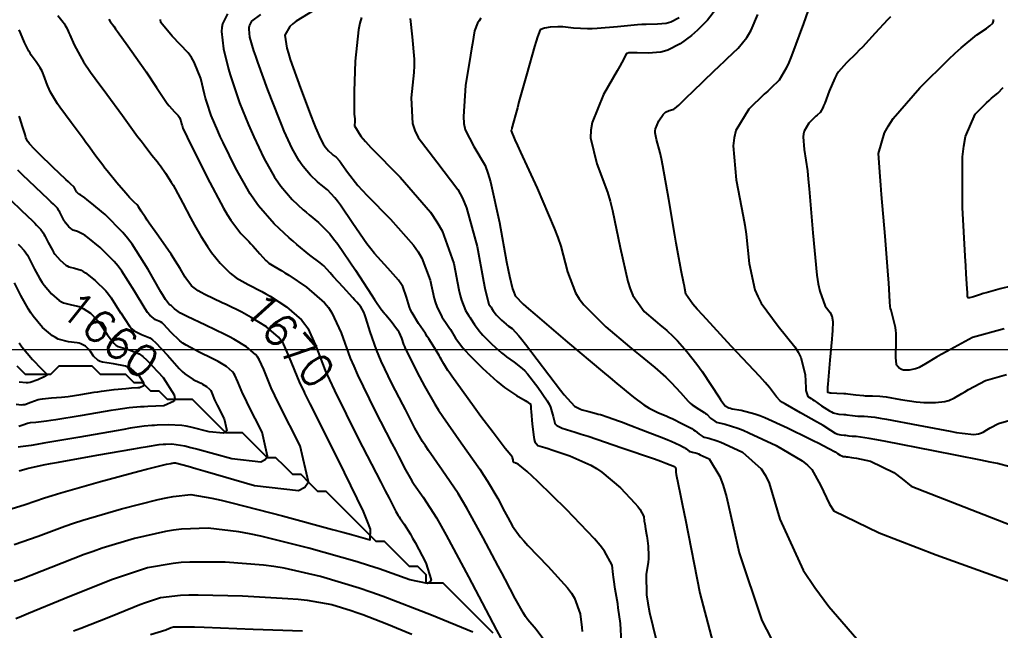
# Model space of a CAD drawing. Header units: metres. Extents: x 837117 to 838477, y 1189012 to 1191015.
# Drawn here: x 837881.3 to 837998.7, y 1190780.2 to 1190853.4 of the extents above; entities that cross this region are included whole.
import ezdxf

# ---------------------------------------------------------------- set-up
doc = ezdxf.new("R2010")
doc.units = ezdxf.units.M
doc.header["$LTSCALE"] = 0.3
doc.layers.add('COORD', color=7, linetype='Continuous', lineweight=20)
doc.layers.add('DRENAJE', color=5, linetype='Continuous', lineweight=25)
doc.layers.add('COTAS 10', color=1, linetype='Continuous')
doc.layers.add('COTAS INT', color=252, linetype='Continuous')
doc.styles.get("Standard").update_dxf_attribs({"font": 'simplex.shx'})

msp = doc.modelspace()

# ---------------------------------------------------------------- linework, layer by layer
at = {"layer": 'COORD'}
msp.add_line((837476.514, 1190813.872), (838476.514, 1190813.872), dxfattribs=at)
at = {"layer": 'COTAS 10'}
for points, elevation in [([(837885.853, 1190853.862), (837886.481, 1190853.069), (837886.606, 1190852.9), (837886.71, 1190852.754), (837886.91, 1190852.406), (837887.089, 1190851.969), (837887.179, 1190851.766), (837887.288, 1190851.527), (837887.827, 1190850.367), (837888.527, 1190849.017), (837888.736, 1190848.658), (837888.951, 1190848.306), (837889.786, 1190847.09), (837890.904, 1190845.578), (837891.298, 1190845.039), (837891.729, 1190844.449), (837893.59, 1190841.884), (837895.41, 1190839.39), (837895.815, 1190838.845), (837896.177, 1190838.363), (837897.128, 1190837.146), (837897.787, 1190836.324), (837897.965, 1190836.091), (837898.141, 1190835.855), (837898.761, 1190834.986), (837899.446, 1190833.898), (837899.663, 1190833.526), (837899.891, 1190833.122), (837900.814, 1190831.408), (837901.754, 1190829.63), (837901.993, 1190829.188), (837902.224, 1190828.766), (837902.982, 1190827.423), (837903.76, 1190826.197), (837904.004, 1190825.849), (837904.259, 1190825.498), (837905.285, 1190824.202), (837906.326, 1190823.155), (837906.472, 1190823.008), (837906.829, 1190822.721), (837907.198, 1190822.454), (837908.636, 1190821.646), (837910.264, 1190820.819), (837910.753, 1190820.539), (837911.259, 1190820.237), (837913.226, 1190818.964), (837915.02, 1190817.401), (837915.417, 1190816.916), (837915.771, 1190816.408), (837916.688, 1190814.388), (837917.856, 1190811.369), (837918.367, 1190810.232), (837918.96, 1190808.965), (837921.782, 1190803.301), (837924.521, 1190797.981), (837925.062, 1190796.93), (837925.508, 1190796.063), (837926.333, 1190794.457), (837926.612, 1190793.974), (837926.714, 1190793.815), (837926.827, 1190793.644), (837927.321, 1190792.937), (837928.064, 1190791.758), (837928.334, 1190791.29), (837928.631, 1190790.761), (837929.933, 1190788.339), (837930.536, 1190786.308), (837930.393, 1190786.025), (837930.114, 1190785.865), (837927.987, 1190786.294), (837924.307, 1190787.618), (837923.051, 1190788.021), (837921.691, 1190788.439), (837915.919, 1190790.082), (837910.147, 1190791.507), (837908.787, 1190791.79), (837907.529, 1190792.023), (837903.845, 1190792.458), (837900.665, 1190792.343), (837899.725, 1190792.23), (837898.759, 1190792.081), (837895.054, 1190791.249), (837891.165, 1190790.069), (837890.082, 1190789.701), (837888.996, 1190789.315), (837885.054, 1190787.771), (837881.495, 1190786.378), (837880.651, 1190786.087)], 1670), ([(837916.551, 1190854.49), (837914.392, 1190853.181), (837913.973, 1190852.85), (837913.633, 1190852.534), (837913.053, 1190851.508), (837913.292, 1190849.964), (837913.468, 1190849.322), (837913.691, 1190848.587), (837914.895, 1190845.156), (837916.184, 1190841.768), (837916.461, 1190841.059), (837916.704, 1190840.45), (837917.292, 1190839.079), (837917.661, 1190838.424), (837917.766, 1190838.266), (837917.871, 1190838.118), (837918.262, 1190837.669), (837918.642, 1190837.315), (837918.741, 1190837.227), (837918.838, 1190837.143), (837919.165, 1190836.879), (837919.563, 1190836.461), (837919.704, 1190836.281), (837919.858, 1190836.072), (837920.526, 1190835.087), (837921.778, 1190833.515), (837922.3, 1190832.936), (837922.897, 1190832.296), (837925.69, 1190829.464), (837928.419, 1190826.375), (837928.976, 1190825.571), (837929.448, 1190824.79), (837930.435, 1190822.156), (837930.909, 1190819.97), (837931.057, 1190819.47), (837931.211, 1190819.017), (837931.831, 1190817.765), (837932.489, 1190816.799), (837932.669, 1190816.526), (837932.847, 1190816.251), (837933.482, 1190815.239), (837934.354, 1190814.062), (837934.683, 1190813.683), (837935.048, 1190813.282), (837936.683, 1190811.64), (837938.452, 1190810.047), (837938.902, 1190809.677), (837939.336, 1190809.338), (837940.76, 1190808.367), (837941.817, 1190807.744), (837942.019, 1190807.625), (837942.182, 1190807.528), (837942.444, 1190807.37), (837942.478, 1190806.99), (837942.496, 1190806.754), (837942.519, 1190806.461), (837942.635, 1190804.929), (837942.829, 1190803.381), (837942.901, 1190803.078), (837942.981, 1190802.828), (837943.337, 1190802.381), (837944.172, 1190802.133), (837944.554, 1190802.009), (837945.002, 1190801.862), (837947.167, 1190801.131), (837949.67, 1190800.004), (837950.332, 1190799.607), (837950.98, 1190799.172), (837953.208, 1190797.296), (837954.939, 1190795.483), (837955.274, 1190795.089), (837955.546, 1190794.742), (837956.007, 1190793.876), (837956.069, 1190793.31), (837956.09, 1190793.151), (837956.113, 1190792.991), (837956.208, 1190792.407), (837956.322, 1190791.726), (837956.356, 1190791.505), (837956.392, 1190791.27), (837956.528, 1190790.305), (837956.578, 1190789.145), (837956.559, 1190788.787), (837956.526, 1190788.413), (837956.286, 1190786.93), (837956.336, 1190784.485), (837956.485, 1190783.506), (837956.692, 1190782.395), (837957.93, 1190777.289)], 1680), ([(837964.59, 1190854.524), (837963.617, 1190853.319), (837962.423, 1190852.095), (837962.073, 1190851.78), (837961.713, 1190851.475), (837960.344, 1190850.459), (837958.89, 1190849.709), (837958.478, 1190849.572), (837958.061, 1190849.465), (837956.521, 1190849.335), (837955.212, 1190849.385), (837954.942, 1190849.392), (837954.71, 1190849.396), (837954.206, 1190849.388), (837953.998, 1190849.324), (837953.953, 1190849.294), (837953.914, 1190849.258), (837953.821, 1190849.083), (837953.379, 1190848.238), (837953.121, 1190847.779), (837952.803, 1190847.224), (837951.163, 1190844.407), (837949.811, 1190841.032), (837949.674, 1190840.124), (837949.641, 1190839.228), (837950.379, 1190836.09), (837951.665, 1190832.694), (837951.977, 1190831.635), (837952.27, 1190830.525), (837953.168, 1190826.09), (837954.079, 1190822.011), (837954.38, 1190821.125), (837954.702, 1190820.346), (837956.042, 1190818.411), (837957.356, 1190817.308), (837957.663, 1190817.052), (837957.944, 1190816.818), (837958.753, 1190816.151), (837959.513, 1190815.442), (837959.763, 1190815.181), (837960.031, 1190814.892), (837961.143, 1190813.615), (837962.34, 1190812.109), (837962.662, 1190811.676), (837962.979, 1190811.237), (837964.091, 1190809.591), (837965.005, 1190808.182), (837965.198, 1190807.892), (837965.364, 1190807.645), (837965.748, 1190807.114), (837966.174, 1190806.882), (837966.368, 1190806.824), (837966.594, 1190806.769), (837967.681, 1190806.59), (837969.317, 1190806.172), (837969.889, 1190805.964), (837970.513, 1190805.718), (837973.194, 1190804.498), (837975.793, 1190803.217), (837976.365, 1190802.932), (837976.872, 1190802.677), (837978.172, 1190802.007), (837978.916, 1190801.601), (837979.074, 1190801.512), (837979.211, 1190801.434), (837979.53, 1190801.235), (837979.695, 1190801.129), (837979.736, 1190801.108), (837979.774, 1190801.092), (837979.89, 1190801.063), (837979.995, 1190801.057), (837980.025, 1190801.054), (837980.056, 1190801.051), (837980.171, 1190801.037), (837980.281, 1190801.025), (837980.309, 1190801.023), (837980.335, 1190801.022), (837980.418, 1190801.023), (837980.883, 1190800.949), (837981.151, 1190800.9), (837981.479, 1190800.839), (837983.163, 1190800.515), (837985.92, 1190799.131), (837986.924, 1190798.4), (837988.033, 1190797.52), (838000, 1190792.824)], 1690), ([(838000, 1190821.432), (837998.675, 1190821.118), (837997.011, 1190820.667), (837996.644, 1190820.562), (837996.316, 1190820.467), (837995.47, 1190820.194), (837995.003, 1190820.067), (837994.915, 1190820.062), (837994.845, 1190820.071), (837994.743, 1190820.215), (837994.746, 1190820.497), (837994.743, 1190820.593), (837994.738, 1190820.697), (837994.707, 1190821.139), (837994.599, 1190822.933), (837994.546, 1190823.89), (837994.483, 1190825.046), (837994.171, 1190830.884), (837994.174, 1190836.939), (837994.309, 1190838.231), (837994.502, 1190839.358), (837995.685, 1190842.041), (837997.049, 1190843.398), (837997.356, 1190843.689), (837997.633, 1190843.942), (837998.38, 1190844.547), (837999.028, 1190845.236)], 1700), ([(837881.113, 1190826.482), (837881.318, 1190826.275), (837881.827, 1190825.731), (837882.216, 1190825.154), (837882.347, 1190824.927), (837882.486, 1190824.67), (837883.072, 1190823.501), (837883.666, 1190822.419), (837883.776, 1190822.218), (837883.991, 1190821.89), (837884.214, 1190821.574), (837885.089, 1190820.53), (837886.022, 1190819.738), (837886.281, 1190819.581), (837886.541, 1190819.451), (837887.48, 1190819.204), (837888.402, 1190819.007), (837888.65, 1190818.908), (837888.896, 1190818.79), (837889.758, 1190818.202), (837890.577, 1190817.377), (837890.795, 1190817.109), (837891.009, 1190816.825), (837891.749, 1190815.655), (837892.561, 1190814.61), (837892.82, 1190814.404), (837893.094, 1190814.234), (837894.206, 1190813.919), (837895.595, 1190813.348), (837896.044, 1190813.017), (837896.521, 1190812.61), (837898.475, 1190810.516), (837899.786, 1190808.423), (837899.857, 1190808.018), (837899.801, 1190807.688), (837898.544, 1190807.127), (837896.642, 1190807.046), (837896.179, 1190807.019), (837895.744, 1190806.99), (837894.402, 1190806.873), (837892.796, 1190806.65), (837892.195, 1190806.556), (837891.525, 1190806.447), (837888.539, 1190805.937), (837885.639, 1190805.449), (837885.024, 1190805.353), (837884.49, 1190805.275), (837883.24, 1190805.139), (837882.563, 1190805.075), (837882.391, 1190805.043), (837882.226, 1190805.004), (837881.684, 1190804.812), (837881.209, 1190804.647)], 1660)]:
    msp.add_lwpolyline(points, dxfattribs=dict(at, elevation=elevation))
at = {"layer": 'COTAS INT'}
for points, elevation in [([(837976.452, 1190856.68), (837975.123, 1190852.895), (837973.699, 1190849.018), (837973.367, 1190848.221), (837973.063, 1190847.545), (837972.194, 1190846.105), (837971.218, 1190845.173), (837970.847, 1190844.818), (837970.433, 1190844.421), (837968.573, 1190842.634), (837967.04, 1190840.08), (837966.832, 1190839.2), (837966.717, 1190838.244), (837967.083, 1190834.165), (837967.915, 1190829.852), (837968.094, 1190828.748), (837968.251, 1190827.683), (837968.634, 1190824.165), (837969.31, 1190821.03), (837969.652, 1190820.206), (837970.061, 1190819.402), (837972.099, 1190816.66), (837974.098, 1190814.179), (837974.483, 1190813.54), (837974.795, 1190812.922), (837975.311, 1190810.861), (837975.389, 1190809.288), (837975.423, 1190808.978), (837975.464, 1190808.721), (837975.657, 1190808.244), (837976.048, 1190807.996), (837976.213, 1190807.884), (837976.402, 1190807.752), (837977.289, 1190807.118), (837978.245, 1190806.505), (837978.477, 1190806.386), (837978.696, 1190806.289), (837979.368, 1190806.124), (837979.969, 1190806.088), (837980.143, 1190806.073), (837980.32, 1190806.055), (837980.986, 1190805.974), (837981.621, 1190805.904), (837981.779, 1190805.894), (837981.929, 1190805.888), (837982.406, 1190805.897), (837983.652, 1190805.749), (837984.287, 1190805.643), (837985.048, 1190805.51), (837988.842, 1190804.795), (837992.675, 1190804.082), (837993.46, 1190803.949), (837994.125, 1190803.845), (837995.528, 1190803.705), (837996.077, 1190803.774), (837996.203, 1190803.803), (837996.317, 1190803.835), (837996.637, 1190803.984), (837997.069, 1190804.249), (837997.254, 1190804.354), (837997.468, 1190804.472), (837998.476, 1190805.014), (837999.722, 1190805.362)], 1694), ([(837906.163, 1190854.058), (837905.557, 1190852.863), (837905.485, 1190852.431), (837905.455, 1190851.955), (837905.689, 1190849.871), (837906.292, 1190847.441), (837906.493, 1190846.746), (837906.71, 1190846.042), (837907.617, 1190843.423), (837908.673, 1190840.773), (837908.984, 1190840.05), (837909.303, 1190839.332), (837910.521, 1190836.777), (837911.814, 1190834.484), (837912.18, 1190833.932), (837912.55, 1190833.414), (837913.916, 1190831.841), (837915.246, 1190830.601), (837915.593, 1190830.294), (837915.932, 1190830.002), (837917.078, 1190829.076), (837918.415, 1190827.699), (837918.873, 1190827.123), (837919.369, 1190826.462), (837921.477, 1190823.371), (837923.395, 1190820.416), (837923.771, 1190819.842), (837924.08, 1190819.373), (837924.633, 1190818.56), (837924.875, 1190818.284), (837924.986, 1190818.155), (837925.117, 1190818.002), (837925.753, 1190817.259), (837926.406, 1190816.402), (837926.549, 1190816.178), (837926.674, 1190815.961), (837926.989, 1190815.222), (837927.253, 1190814.465), (837927.347, 1190814.236), (837927.451, 1190813.998), (837927.899, 1190813.068), (837928.491, 1190811.916), (837928.685, 1190811.538), (837928.891, 1190811.134), (837929.744, 1190809.464), (837930.991, 1190807.306), (837931.446, 1190806.594), (837931.948, 1190805.833), (837934.156, 1190802.674), (837936.358, 1190799.538), (837936.856, 1190798.791), (837937.306, 1190798.097), (837938.526, 1190796.032), (837939.343, 1190794.474), (837939.538, 1190794.1), (837939.721, 1190793.751), (837940.269, 1190792.699), (837941.204, 1190791.427), (837941.631, 1190790.939), (837942.129, 1190790.392), (837944.534, 1190787.928), (837946.878, 1190785.319), (837947.338, 1190784.681), (837947.716, 1190784.079), (837948.4, 1190782.212), (837948.581, 1190780.567), (837948.642, 1190780.105)], 1676), ([(837953.32, 1190778.807), (837953.221, 1190781.072), (837952.955, 1190782.956), (837952.886, 1190783.415), (837952.82, 1190783.846), (837952.598, 1190785.176), (837952.411, 1190786.316), (837952.366, 1190786.628), (837952.325, 1190786.938), (837952.203, 1190788.044), (837951.304, 1190789.734), (837950.773, 1190790.412), (837950.12, 1190791.182), (837946.74, 1190794.721), (837943.312, 1190798.069), (837942.628, 1190798.718), (837942.059, 1190799.247), (837940.962, 1190800.152), (837940.671, 1190800.25), (837940.611, 1190800.27), (837940.56, 1190800.286), (837940.448, 1190800.32), (837940.4, 1190800.38), (837940.389, 1190800.414), (837940.38, 1190800.455), (837940.353, 1190800.664), (837940.299, 1190800.906), (837940.272, 1190800.968), (837940.24, 1190801.028), (837940.077, 1190801.226), (837939.634, 1190801.75), (837939.424, 1190802.015), (837939.176, 1190802.333), (837937.966, 1190803.916), (837936.51, 1190805.858), (837936.107, 1190806.402), (837935.703, 1190806.948), (837934.247, 1190808.944), (837933.028, 1190810.658), (837932.774, 1190811.026), (837932.556, 1190811.349), (837932.072, 1190812.132), (837931.751, 1190812.722), (837931.636, 1190812.922), (837931.51, 1190813.139), (837930.959, 1190814.056), (837930.282, 1190815.129), (837930.075, 1190815.444), (837929.861, 1190815.767), (837929.018, 1190816.996), (837928.259, 1190818.257), (837928.096, 1190818.599), (837927.955, 1190818.939), (837927.616, 1190820.142), (837927.145, 1190821.397), (837926.921, 1190821.769), (837926.655, 1190822.152), (837925.355, 1190823.624), (837923.762, 1190825.379), (837923.312, 1190825.939), (837922.858, 1190826.533), (837921.185, 1190828.947), (837919.681, 1190831.163), (837919.334, 1190831.631), (837919.017, 1190832.037), (837918.122, 1190832.977), (837917.385, 1190833.573), (837917.167, 1190833.76), (837916.944, 1190833.958), (837916.089, 1190834.755), (837915.211, 1190835.766), (837914.973, 1190836.099), (837914.738, 1190836.454), (837913.906, 1190837.928), (837912.966, 1190839.992), (837912.661, 1190840.719), (837912.337, 1190841.514), (837911.009, 1190844.947), (837909.796, 1190848.274), (837909.545, 1190849.002), (837909.33, 1190849.645), (837908.861, 1190851.271), (837908.755, 1190852.219), (837908.769, 1190852.436), (837908.801, 1190852.632), (837909.077, 1190853.176), (837910.177, 1190853.974)], 1678), ([(837922.216, 1190853.629), (837922.017, 1190852.943), (837921.847, 1190852.151), (837921.473, 1190848.412), (837921.342, 1190844.743), (837921.325, 1190843.994), (837921.316, 1190843.362), (837921.353, 1190842.047), (837921.41, 1190841.496), (837921.413, 1190841.346), (837921.412, 1190841.197), (837921.362, 1190840.667), (837922.15, 1190839.404), (837922.677, 1190838.793), (837923.338, 1190838.068), (837926.839, 1190834.504), (837930.484, 1190830.301), (837931.235, 1190829.172), (837931.875, 1190828.06), (837933.254, 1190824.17), (837933.863, 1190821), (837934.017, 1190820.342), (837934.164, 1190819.778), (837934.643, 1190818.534), (837935.075, 1190817.901), (837935.192, 1190817.722), (837935.309, 1190817.541), (837935.726, 1190816.878), (837936.298, 1190816.106), (837936.513, 1190815.858), (837936.753, 1190815.594), (837937.825, 1190814.517), (837938.985, 1190813.473), (837939.28, 1190813.231), (837939.565, 1190813.008), (837940.498, 1190812.371), (837941.457, 1190811.604), (837941.758, 1190811.299), (837942.073, 1190810.954), (837943.338, 1190809.375), (837944.448, 1190807.714), (837944.666, 1190807.317), (837944.845, 1190806.948), (837945.167, 1190805.845), (837945.372, 1190805.067), (837945.476, 1190804.904), (837945.601, 1190804.763), (837946.226, 1190804.443), (837947.784, 1190803.979), (837948.497, 1190803.749), (837949.333, 1190803.473), (837953.371, 1190802.11), (837957.281, 1190800.761), (837958.035, 1190800.495), (837958.648, 1190800.276), (837959.677, 1190799.871), (837959.759, 1190799.785), (837959.775, 1190799.766), (837959.788, 1190799.75), (837959.81, 1190799.708), (837959.813, 1190799.681), (837959.814, 1190799.674), (837959.815, 1190799.666), (837959.819, 1190799.638), (837959.825, 1190799.606), (837959.826, 1190799.595), (837959.828, 1190799.584), (837959.835, 1190799.538), (837959.837, 1190799.483), (837959.836, 1190799.466), (837959.835, 1190799.448), (837959.823, 1190799.378), (837959.826, 1190799.261), (837959.833, 1190799.215), (837959.842, 1190799.162), (837959.901, 1190798.919), (837960.38, 1190796.567), (837960.654, 1190795.185), (837960.99, 1190793.486), (837962.716, 1190784.71), (837965.216, 1190775.157)], 1682), ([(837999.827, 1190799.831), (837998.344, 1190800.205), (837997.457, 1190800.394), (837996.363, 1190800.619), (837990.693, 1190801.743), (837984.999, 1190802.837), (837983.892, 1190803.044), (837982.987, 1190803.209), (837981.412, 1190803.46), (837981.132, 1190803.455), (837981.044, 1190803.458), (837980.951, 1190803.465), (837980.578, 1190803.506), (837980.188, 1190803.553), (837980.084, 1190803.563), (837979.982, 1190803.572), (837979.629, 1190803.593), (837979.235, 1190803.69), (837979.107, 1190803.747), (837978.97, 1190803.817), (837978.409, 1190804.177), (837977.477, 1190804.77), (837977.106, 1190804.987), (837976.686, 1190805.226), (837974.764, 1190806.28), (837972.961, 1190807.305), (837972.616, 1190807.526), (837972.339, 1190807.719), (837971.895, 1190808.191), (837971.06, 1190809.304), (837970.536, 1190809.901), (837969.885, 1190810.625), (837966.475, 1190814.283), (837963.061, 1190817.96), (837962.407, 1190818.695), (837961.879, 1190819.307), (837961.027, 1190820.495), (837960.928, 1190821.163), (837960.876, 1190821.446), (837960.813, 1190821.773), (837960.495, 1190823.308), (837960.03, 1190825.716), (837959.873, 1190826.592), (837959.705, 1190827.559), (837958.997, 1190831.81), (837958.295, 1190835.859), (837958.129, 1190836.699), (837957.977, 1190837.417), (837957.532, 1190838.997), (837957.352, 1190839.818), (837957.366, 1190840.057), (837957.409, 1190840.302), (837957.793, 1190841.232), (837958.329, 1190842.011), (837958.466, 1190842.16), (837958.599, 1190842.281), (837959.039, 1190842.48), (837959.469, 1190842.589), (837959.595, 1190842.653), (837959.723, 1190842.733), (837960.213, 1190843.142), (837961.005, 1190843.916), (837961.324, 1190844.225), (837961.686, 1190844.576), (837963.355, 1190846.184), (837965.144, 1190847.902), (837965.583, 1190848.322), (837965.996, 1190848.717), (837967.284, 1190849.944), (837968.331, 1190851.216), (837968.594, 1190851.64), (837968.844, 1190852.095), (837969.646, 1190853.997)], 1692), ([(837985.521, 1190853.714), (837985.168, 1190853.339), (837983.695, 1190851.728), (837982.182, 1190850.085), (837981.804, 1190849.69), (837981.443, 1190849.321), (837980.284, 1190848.204), (837979.327, 1190847.103), (837979.093, 1190846.744), (837978.873, 1190846.362), (837978.19, 1190844.785), (837977.662, 1190843.346), (837977.539, 1190843.051), (837977.426, 1190842.8), (837977.103, 1190842.265), (837976.741, 1190841.92), (837976.604, 1190841.788), (837976.45, 1190841.64), (837975.76, 1190840.977), (837975.191, 1190840.03), (837975.114, 1190839.703), (837975.071, 1190839.348), (837975.207, 1190837.835), (837975.586, 1190835.27), (837975.697, 1190834.252), (837975.81, 1190833.101), (837976.24, 1190827.835), (837976.74, 1190822.753), (837976.896, 1190821.718), (837977.061, 1190820.845), (837977.722, 1190819.037), (837978.299, 1190818.301), (837978.41, 1190818.103), (837978.501, 1190817.908), (837978.651, 1190817.227), (837978.604, 1190816.113), (837978.569, 1190815.645), (837978.525, 1190815.107), (837978.289, 1190812.591), (837978.061, 1190810.196), (837978.022, 1190809.735), (837977.995, 1190809.362), (837977.983, 1190808.747), (837978.191, 1190808.707), (837978.302, 1190808.697), (837978.435, 1190808.687), (837979.106, 1190808.654), (837979.956, 1190808.603), (837980.202, 1190808.582), (837980.452, 1190808.557), (837981.393, 1190808.443), (837982.291, 1190808.344), (837982.514, 1190808.33), (837982.727, 1190808.32), (837983.401, 1190808.333), (837984.281, 1190808.295), (837984.622, 1190808.254), (837985.007, 1190808.2), (837986.751, 1190807.893), (837988.624, 1190807.594), (837989.09, 1190807.545), (837989.533, 1190807.51), (837990.942, 1190807.505), (837992.053, 1190807.646), (837992.308, 1190807.703), (837992.54, 1190807.768), (837993.188, 1190808.071), (837994.063, 1190808.606), (837994.439, 1190808.819), (837994.871, 1190809.059), (837996.913, 1190810.157), (837999.437, 1190810.862)], 1696), ([(837891.952, 1190853.41), (837892.124, 1190853.147), (837892.548, 1190852.567), (837892.758, 1190852.277), (837893.009, 1190851.932), (837894.249, 1190850.218), (837895.687, 1190848.189), (837896.063, 1190847.645), (837896.428, 1190847.108), (837897.664, 1190845.233), (837898.706, 1190843.676), (837898.95, 1190843.34), (837899.174, 1190843.044), (837899.82, 1190842.319), (837900.252, 1190841.876), (837900.342, 1190841.758), (837900.418, 1190841.642), (837900.586, 1190841.241), (837900.674, 1190840.873), (837900.7, 1190840.777), (837900.727, 1190840.685), (837900.831, 1190840.374), (837901.346, 1190839.291), (837901.631, 1190838.712), (837901.978, 1190838.012), (837903.75, 1190834.475), (837905.693, 1190830.809), (837906.148, 1190830.028), (837906.567, 1190829.349), (837907.782, 1190827.74), (837908.724, 1190826.796), (837908.971, 1190826.535), (837909.212, 1190826.275), (837910.033, 1190825.34), (837910.769, 1190824.541), (837910.957, 1190824.368), (837911.137, 1190824.215), (837911.731, 1190823.834), (837912.661, 1190823.302), (837913.053, 1190823.054), (837913.503, 1190822.763), (837915.616, 1190821.346), (837917.772, 1190819.467), (837918.249, 1190818.885), (837918.673, 1190818.275), (837919.775, 1190815.848), (837920.86, 1190812.839), (837921.274, 1190811.862), (837921.737, 1190810.824), (837923.821, 1190806.557), (837925.844, 1190802.626), (837926.269, 1190801.8), (837926.636, 1190801.087), (837927.47, 1190799.459), (837928.072, 1190798.418), (837928.291, 1190798.074), (837928.534, 1190797.707), (837929.599, 1190796.183), (837931.172, 1190793.698), (837931.734, 1190792.725), (837932.351, 1190791.628), (837935.036, 1190786.64), (837937.508, 1190781.932), (837938.386, 1190780.259), (837939.085, 1190778.926)], 1672), ([(837943.917, 1190779.261), (837943.109, 1190780.361), (837942.135, 1190781.51), (837941.863, 1190781.896), (837941.589, 1190782.312), (837940.588, 1190784.06), (837939.391, 1190786.356), (837938.992, 1190787.118), (837938.565, 1190787.934), (837936.781, 1190791.336), (837934.828, 1190794.863), (837934.295, 1190795.758), (837933.765, 1190796.618), (837931.878, 1190799.429), (837930.241, 1190801.77), (837929.868, 1190802.334), (837929.531, 1190802.862), (837928.607, 1190804.462), (837927.763, 1190806.11), (837927.477, 1190806.669), (837927.168, 1190807.271), (837925.86, 1190809.812), (837924.574, 1190812.481), (837924.277, 1190813.164), (837924.007, 1190813.821), (837923.248, 1190815.992), (837922.719, 1190817.674), (837922.594, 1190818.023), (837922.478, 1190818.322), (837922.135, 1190818.983), (837921.636, 1190819.545), (837921.421, 1190819.782), (837921.174, 1190820.055), (837920.004, 1190821.333), (837918.865, 1190822.584), (837918.637, 1190822.839), (837918.447, 1190823.055), (837918.077, 1190823.503), (837917.689, 1190823.875), (837917.488, 1190824.042), (837917.246, 1190824.237), (837916.035, 1190825.174), (837914.478, 1190826.431), (837914.019, 1190826.827), (837913.548, 1190827.245), (837911.743, 1190828.928), (837909.889, 1190831.062), (837909.387, 1190831.764), (837908.89, 1190832.515), (837907.136, 1190835.626), (837905.641, 1190838.672), (837905.308, 1190839.381), (837905.009, 1190840.032), (837904.224, 1190841.898), (837903.694, 1190843.479), (837903.556, 1190843.95), (837903.423, 1190844.435), (837902.977, 1190846.308), (837902.195, 1190848.283), (837901.851, 1190848.833), (837901.45, 1190849.383), (837899.54, 1190851.382), (837898.187, 1190853.038), (837898.137, 1190853.373)], 1674), ([(837928.041, 1190853.483), (837928.277, 1190851.313), (837928.518, 1190848.618), (837928.52, 1190847.833), (837928.494, 1190847.033), (837928.17, 1190844.004), (837928.333, 1190840.921), (837928.614, 1190840.087), (837928.999, 1190839.26), (837931.241, 1190836.342), (837933.753, 1190833.041), (837934.307, 1190831.973), (837934.801, 1190830.839), (837936.074, 1190826.183), (837936.817, 1190822.031), (837936.977, 1190821.213), (837937.117, 1190820.539), (837937.455, 1190819.304), (837937.66, 1190819.003), (837937.716, 1190818.918), (837937.772, 1190818.832), (837937.969, 1190818.517), (837938.241, 1190818.15), (837938.343, 1190818.032), (837938.457, 1190817.907), (837938.967, 1190817.395), (837939.518, 1190816.899), (837939.658, 1190816.784), (837939.793, 1190816.678), (837940.237, 1190816.376), (837941.054, 1190815.523), (837941.424, 1190815.071), (837941.857, 1190814.525), (837946.038, 1190809.003), (837946.478, 1190808.448), (837946.856, 1190807.986), (837947.714, 1190807.081), (837948.256, 1190806.795), (837948.434, 1190806.724), (837948.625, 1190806.655), (837949.419, 1190806.435), (837950.304, 1190806.211), (837950.553, 1190806.141), (837950.804, 1190806.068), (837951.723, 1190805.773), (837952.977, 1190805.324), (837953.438, 1190805.153), (837953.948, 1190804.962), (837956.205, 1190804.104), (837958.404, 1190803.246), (837958.878, 1190803.054), (837959.294, 1190802.882), (837960.31, 1190802.428), (837960.847, 1190802.138), (837960.96, 1190802.07), (837961.058, 1190802.007), (837961.285, 1190801.824), (837961.449, 1190801.697), (837961.507, 1190801.67), (837961.571, 1190801.645), (837961.847, 1190801.585), (837962.339, 1190801.436), (837962.539, 1190801.356), (837962.766, 1190801.259), (837963.814, 1190800.768), (837965.118, 1190798.674), (837965.505, 1190797.567), (837965.904, 1190796.231), (837967.442, 1190789.502), (837970.12, 1190781.432), (837971.238, 1190779.252)], 1684), ([(837936.514, 1190853.529), (837936.297, 1190853.233), (837936.114, 1190852.95), (837935.744, 1190852.03), (837935.494, 1190850.513), (837935.386, 1190849.855), (837935.262, 1190849.093), (837934.677, 1190845.478), (837934.404, 1190841.749), (837934.476, 1190840.915), (837934.613, 1190840.166), (837935.642, 1190838.18), (837936.999, 1190835.914), (837937.343, 1190834.989), (837937.672, 1190833.935), (837938.746, 1190829.056), (837939.578, 1190824.363), (837939.755, 1190823.427), (837939.91, 1190822.649), (837940.276, 1190821.152), (837940.457, 1190820.732), (837940.494, 1190820.633), (837940.527, 1190820.542), (837940.597, 1190820.276), (837941.583, 1190819.295), (837942.193, 1190818.753), (837942.948, 1190818.094), (837946.89, 1190814.738), (837951.076, 1190811.219), (837951.985, 1190810.458), (837952.785, 1190809.79), (837954.773, 1190808.145), (837956, 1190807.232), (837956.32, 1190807.025), (837956.632, 1190806.837), (837957.689, 1190806.324), (837958.752, 1190805.885), (837959.067, 1190805.744), (837959.391, 1190805.594), (837960.637, 1190804.984), (837961.738, 1190804.389), (837961.971, 1190804.249), (837962.172, 1190804.12), (837962.638, 1190803.745), (837962.974, 1190803.484), (837963.094, 1190803.427), (837963.224, 1190803.377), (837963.792, 1190803.253), (837964.801, 1190802.948), (837965.211, 1190802.783), (837965.677, 1190802.584), (837967.83, 1190801.576), (837970.05, 1190799.598), (837970.559, 1190798.787), (837971.022, 1190797.862), (837972.309, 1190793.571), (837975.076, 1190787.441), (837976.471, 1190785.356), (837978.138, 1190783.104), (837986.432, 1190773.571)], 1686), ([(837960.231, 1190853.577), (837959.253, 1190853.072), (837958.975, 1190852.98), (837958.695, 1190852.908), (837957.658, 1190852.82), (837956.281, 1190852.798), (837955.786, 1190852.768), (837955.242, 1190852.727), (837952.865, 1190852.492), (837950.417, 1190852.287), (837949.828, 1190852.265), (837949.277, 1190852.258), (837947.609, 1190852.36), (837946.314, 1190852.495), (837945.998, 1190852.51), (837945.702, 1190852.515), (837944.786, 1190852.449), (837944.121, 1190852.324), (837943.983, 1190852.292), (837943.864, 1190852.261), (837943.599, 1190852.158), (837943.27, 1190851.288), (837943.11, 1190850.774), (837942.921, 1190850.142), (837941.993, 1190846.871), (837941.062, 1190843.509), (837940.872, 1190842.818), (837940.711, 1190842.232), (837940.372, 1190840.985), (837940.249, 1190840.516), (837940.224, 1190840.421), (837940.203, 1190840.34), (837940.159, 1190840.174), (837940.141, 1190840.113), (837940.136, 1190840.098), (837940.13, 1190840.084), (837940.111, 1190840.044), (837940.576, 1190838.971), (837940.876, 1190838.307), (837941.251, 1190837.483), (837943.226, 1190833.183), (837945.283, 1190828.402), (837945.71, 1190827.275), (837946.076, 1190826.233), (837946.882, 1190823.183), (837947.831, 1190820.653), (837948.286, 1190819.939), (837948.825, 1190819.22), (837951.466, 1190816.574), (837954.3, 1190814.195), (837954.961, 1190813.643), (837955.568, 1190813.138), (837957.312, 1190811.702), (837958.631, 1190810.554), (837958.969, 1190810.232), (837959.296, 1190809.907), (837960.381, 1190808.717), (837961.332, 1190807.678), (837961.574, 1190807.449), (837961.808, 1190807.244), (837962.578, 1190806.717), (837963.227, 1190806.335), (837963.385, 1190806.223), (837963.534, 1190806.107), (837963.991, 1190805.665), (837964.5, 1190805.27), (837964.68, 1190805.185), (837964.878, 1190805.109), (837965.736, 1190804.922), (837967.264, 1190804.46), (837967.883, 1190804.211), (837968.588, 1190803.909), (837971.845, 1190802.384), (837974.983, 1190800.521), (837975.612, 1190800.006), (837976.139, 1190799.492), (837977.177, 1190797.64), (837978.235, 1190795.345), (837978.773, 1190794.552), (837984.203, 1190791.92), (837991.024, 1190789.274), (838000, 1190786.033)], 1688), ([(837999.152, 1190816.362), (837995.35, 1190815.3), (837992.274, 1190813.646), (837991.623, 1190813.284), (837991.058, 1190812.964), (837989.74, 1190812.157), (837988.98, 1190811.717), (837988.767, 1190811.628), (837988.552, 1190811.554), (837987.769, 1190811.404), (837987.102, 1190811.406), (837986.961, 1190811.427), (837986.839, 1190811.457), (837986.558, 1190811.639), (837986.424, 1190811.838), (837986.395, 1190811.879), (837986.369, 1190811.913), (837986.307, 1190811.984), (837986.268, 1190812.07), (837986.256, 1190812.113), (837986.245, 1190812.165), (837986.202, 1190812.423), (837986.179, 1190812.937), (837986.18, 1190813.15), (837986.184, 1190813.394), (837986.226, 1190814.532), (837986.21, 1190815.819), (837986.178, 1190816.157), (837986.133, 1190816.488), (837985.87, 1190817.614), (837985.6, 1190818.571), (837985.551, 1190818.794), (837985.513, 1190818.999), (837985.469, 1190819.589), (837985.397, 1190821.08), (837985.341, 1190821.853), (837985.27, 1190822.783), (837984.884, 1190827.444), (837984.47, 1190832.42), (837984.381, 1190833.548), (837984.304, 1190834.568), (837984.121, 1190837.349), (837984.809, 1190839.813), (837985.282, 1190840.633), (837985.877, 1190841.512), (837989.046, 1190845.182), (837992.508, 1190848.627), (837993.289, 1190849.363), (837993.992, 1190850.006), (837995.888, 1190851.543), (837997.027, 1190852.321), (837997.252, 1190852.485), (837997.438, 1190852.627), (837997.787, 1190852.954), (837997.869, 1190853.199), (837997.887, 1190853.289), (837997.904, 1190853.388)], 1698), ([(837880.626, 1190790.507), (837883.499, 1190791.534), (837886.7, 1190792.732), (837887.749, 1190793.081), (837888.868, 1190793.437), (837893.499, 1190794.786), (837897.867, 1190795.9), (837898.821, 1190796.107), (837899.663, 1190796.272), (837901.784, 1190796.502), (837904.314, 1190796.077), (837905.416, 1190795.829), (837906.692, 1190795.524), (837912.747, 1190793.948), (837918.731, 1190792.323), (837919.962, 1190791.987), (837921.007, 1190791.701), (837923.244, 1190791.076), (837923.282, 1190792.368), (837922.942, 1190793.29), (837922.45, 1190794.456), (837919.404, 1190800.704), (837916.058, 1190807.35), (837915.442, 1190808.632), (837915.376, 1190808.767), (837914.799, 1190810.001), (837913.601, 1190812.928), (837912.868, 1190814.542), (837912.586, 1190814.947), (837912.269, 1190815.334), (837910.836, 1190816.583), (837909.016, 1190817.712), (837908.454, 1190818.024), (837907.867, 1190818.335), (837905.999, 1190819.238), (837905.541, 1190819.458), (837903.463, 1190820.45), (837903.032, 1190820.679), (837902.665, 1190820.889), (837901.864, 1190821.482), (837901.417, 1190822.087), (837901.273, 1190822.304), (837901.12, 1190822.542), (837900.493, 1190823.581), (837899.683, 1190824.886), (837899.414, 1190825.293), (837899.126, 1190825.719), (837897.924, 1190827.422), (837896.797, 1190828.999), (837896.556, 1190829.346), (837896.346, 1190829.655), (837895.844, 1190830.445), (837895.53, 1190830.938), (837895.439, 1190831.059), (837895.346, 1190831.173), (837894.992, 1190831.528), (837894.452, 1190832.071), (837894.242, 1190832.304), (837894.005, 1190832.573), (837892.928, 1190833.842), (837891.782, 1190835.245), (837891.501, 1190835.599), (837891.236, 1190835.937), (837890.41, 1190837.035), (837889.516, 1190838.257), (837889.208, 1190838.673), (837888.874, 1190839.123), (837887.449, 1190841.033), (837886.099, 1190842.887), (837885.812, 1190843.303), (837885.563, 1190843.676), (837884.978, 1190844.673), (837884.663, 1190845.39), (837884.584, 1190845.588), (837884.509, 1190845.786), (837884.268, 1190846.496), (837883.979, 1190847.205), (837883.874, 1190847.401), (837883.758, 1190847.598), (837883.248, 1190848.308), (837882.684, 1190849.098), (837882.535, 1190849.344), (837882.388, 1190849.602), (837881.882, 1190850.635), (837881.374, 1190851.798), (837881.226, 1190852.137)], 1668), ([(837879.757, 1190794.635), (837881.944, 1190795.297), (837884.254, 1190796.108), (837885.172, 1190796.394), (837886.211, 1190796.707), (837890.969, 1190798.056), (837895.555, 1190799.303), (837896.486, 1190799.55), (837897.269, 1190799.755), (837898.873, 1190800.144), (837899.4, 1190800.236), (837899.505, 1190800.254), (837899.593, 1190800.269), (837899.759, 1190800.296), (837899.817, 1190800.301), (837899.836, 1190800.302), (837899.941, 1190800.307), (837901.445, 1190799.89), (837902.361, 1190799.626), (837903.493, 1190799.298), (837909.384, 1190797.575), (837914.666, 1190797), (837915.414, 1190797.395), (837915.852, 1190798.03), (837914.853, 1190802.327), (837912.351, 1190807.297), (837911.841, 1190808.357), (837911.41, 1190809.279), (837910.514, 1190811.468), (837909.966, 1190812.675), (837909.755, 1190812.978), (837909.518, 1190813.268), (837908.446, 1190814.201), (837906.937, 1190815.112), (837906.424, 1190815.387), (837905.869, 1190815.672), (837903.522, 1190816.785), (837901.361, 1190817.801), (837900.924, 1190818.025), (837900.556, 1190818.224), (837899.81, 1190818.737), (837899.546, 1190819.022), (837899.482, 1190819.077), (837899.422, 1190819.122), (837899.237, 1190819.199), (837898.746, 1190819.856), (837898.493, 1190820.267), (837898.19, 1190820.776), (837896.669, 1190823.442), (837894.752, 1190826.467), (837894.199, 1190827.203), (837893.635, 1190827.896), (837891.518, 1190830.03), (837889.738, 1190831.517), (837889.387, 1190831.802), (837889.098, 1190832.031), (837888.568, 1190832.401), (837888.439, 1190832.434), (837888.404, 1190832.452), (837888.369, 1190832.474), (837888.241, 1190832.582), (837888.121, 1190832.724), (837888.091, 1190832.768), (837888.061, 1190832.813), (837887.965, 1190832.988), (837887.885, 1190833.148), (837887.866, 1190833.183), (837887.848, 1190833.214), (837887.795, 1190833.293), (837887.381, 1190833.695), (837887.136, 1190833.93), (837886.834, 1190834.219), (837885.271, 1190835.707), (837883.668, 1190837.252), (837883.34, 1190837.576), (837883.063, 1190837.855), (837882.481, 1190838.487), (837882.273, 1190838.768), (837882.232, 1190838.825), (837882.197, 1190838.874), (837882.129, 1190838.979), (837882.039, 1190839.254), (837881.989, 1190839.411), (837881.929, 1190839.602), (837881.626, 1190840.586), (837881.293, 1190841.601), (837881.216, 1190841.812)], 1666), ([(837881.242, 1190799.341), (837882.194, 1190799.611), (837884.146, 1190800.042), (837884.984, 1190800.206), (837885.952, 1190800.39), (837890.523, 1190801.214), (837894.96, 1190801.988), (837895.842, 1190802.14), (837896.575, 1190802.264), (837897.973, 1190802.488), (837898.464, 1190802.531), (837898.624, 1190802.541), (837898.796, 1190802.551), (837899.504, 1190802.581), (837901.078, 1190802.324), (837901.794, 1190802.153), (837902.633, 1190801.938), (837906.678, 1190800.801), (837910.178, 1190800.42), (837910.674, 1190800.682), (837910.964, 1190801.103), (837910.303, 1190803.95), (837908.644, 1190807.244), (837908.306, 1190807.946), (837908.02, 1190808.558), (837907.426, 1190810.009), (837907.063, 1190810.808), (837906.923, 1190811.009), (837906.766, 1190811.201), (837906.056, 1190811.82), (837905.056, 1190812.423), (837904.716, 1190812.606), (837904.348, 1190812.795), (837902.793, 1190813.532), (837901.217, 1190814.38), (837900.836, 1190814.638), (837900.48, 1190814.907), (837899.394, 1190815.962), (837898.548, 1190816.872), (837898.343, 1190817.048), (837898.15, 1190817.192), (837897.56, 1190817.439), (837896.862, 1190817.982), (837896.602, 1190818.312), (837896.313, 1190818.721), (837895.029, 1190820.846), (837893.504, 1190823.253), (837893.064, 1190823.839), (837892.616, 1190824.389), (837890.931, 1190826.087), (837889.457, 1190827.275), (837889.142, 1190827.504), (837888.866, 1190827.69), (837888.205, 1190828.002), (837887.806, 1190828.106), (837887.696, 1190828.162), (837887.586, 1190828.228), (837887.19, 1190828.564), (837886.819, 1190829.008), (837886.724, 1190829.142), (837886.633, 1190829.281), (837886.334, 1190829.826), (837886.086, 1190830.322), (837886.026, 1190830.431), (837885.971, 1190830.527), (837885.806, 1190830.772), (837885.32, 1190831.26), (837885.063, 1190831.51), (837884.752, 1190831.809), (837883.187, 1190833.304), (837881.631, 1190834.798), (837881.325, 1190835.097), (837881.074, 1190835.345)], 1664), ([(837880.182, 1190831.803), (837881.496, 1190830.527), (837882.816, 1190829.261), (837883.088, 1190828.996), (837883.319, 1190828.767), (837883.816, 1190828.251), (837884.094, 1190827.841), (837884.186, 1190827.679), (837884.286, 1190827.496), (837884.703, 1190826.663), (837885.205, 1190825.749), (837885.357, 1190825.516), (837885.516, 1190825.291), (837886.14, 1190824.547), (837886.804, 1190823.983), (837886.989, 1190823.871), (837887.174, 1190823.778), (837887.842, 1190823.603), (837888.634, 1190823.348), (837888.896, 1190823.206), (837889.177, 1190823.032), (837890.345, 1190822.144), (837891.596, 1190820.883), (837891.929, 1190820.474), (837892.256, 1190820.039), (837893.377, 1190818.271), (837893.389, 1190818.251), (837894.437, 1190816.666), (837894.711, 1190816.358), (837894.978, 1190816.108), (837895.883, 1190815.679), (837896.879, 1190815.262), (837897.204, 1190815.02), (837897.55, 1190814.722), (837898.977, 1190813.187), (837899.843, 1190812.218), (837900.403, 1190811.589), (837900.748, 1190811.251), (837901.072, 1190810.958), (837902.064, 1190810.279), (837902.828, 1190809.917), (837903.008, 1190809.824), (837903.175, 1190809.735), (837903.666, 1190809.438), (837904.015, 1190809.134), (837904.092, 1190809.04), (837904.161, 1190808.941), (837904.339, 1190808.549), (837904.631, 1190807.836), (837904.771, 1190807.536), (837904.937, 1190807.191), (837905.752, 1190805.574), (837906.077, 1190804.175), (837905.934, 1190803.968), (837905.691, 1190803.84), (837903.972, 1190804.027), (837901.773, 1190804.578), (837901.228, 1190804.679), (837900.71, 1190804.758), (837899.067, 1190804.855), (837897.735, 1190804.799), (837897.413, 1190804.781), (837897.11, 1190804.761), (837896.188, 1190804.68), (837894.525, 1190804.429), (837893.756, 1190804.302), (837892.853, 1190804.149), (837888.48, 1190803.391), (837884.201, 1190802.648), (837883.358, 1190802.506), (837882.663, 1190802.391), (837881.388, 1190802.203), (837881.099, 1190802.175)], 1662), ([(837880.889, 1190807.316), (837881.519, 1190807.248), (837881.707, 1190807.267), (837881.9, 1190807.302), (837882.646, 1190807.562), (837883.498, 1190807.864), (837883.758, 1190807.925), (837884.028, 1190807.976), (837885.091, 1190808.076), (837886.317, 1190808.16), (837886.69, 1190808.201), (837887.077, 1190808.249), (837888.598, 1190808.484), (837890.197, 1190808.745), (837890.634, 1190808.81), (837891.068, 1190808.871), (837892.616, 1190809.065), (837894.013, 1190809.208), (837894.353, 1190809.238), (837894.671, 1190809.263), (837895.431, 1190809.307), (837895.649, 1190809.319), (837896.157, 1190809.546), (837896.18, 1190809.68), (837896.151, 1190809.844), (837895.621, 1190810.691), (837894.621, 1190811.553), (837894.296, 1190811.726), (837893.95, 1190811.871), (837892.528, 1190812.159), (837891.731, 1190812.281), (837891.21, 1190812.36), (837890.929, 1190812.45), (837890.685, 1190812.555), (837890.109, 1190813.06), (837889.761, 1190813.611), (837889.66, 1190813.745), (837889.557, 1190813.871), (837889.172, 1190814.259), (837888.615, 1190814.547), (837888.405, 1190814.61), (837888.17, 1190814.666), (837887.117, 1190814.805), (837885.908, 1190815.123), (837885.574, 1190815.29), (837885.24, 1190815.493), (837884.039, 1190816.512), (837882.911, 1190817.857), (837882.624, 1190818.264), (837882.348, 1190818.686), (837881.441, 1190820.339), (837880.687, 1190821.845)], 1658), ([(837881.216, 1190814.68), (837881.548, 1190814.203), (837882.825, 1190812.665), (837883.912, 1190811.54), (837884.124, 1190811.323), (837884.297, 1190811.147), (837884.603, 1190810.849), (837884.46, 1190810.737), (837884.351, 1190810.678), (837884.212, 1190810.605), (837883.458, 1190810.242), (837882.535, 1190809.931), (837882.29, 1190809.892), (837882.048, 1190809.873), (837881.212, 1190809.976)], 1656), ([(837935.525, 1190780.033), (837930.574, 1190782.047), (837924.813, 1190784.274), (837923.344, 1190784.799), (837921.931, 1190785.284), (837917.286, 1190786.704), (837912.934, 1190787.672), (837911.706, 1190787.872), (837910.467, 1190788.043), (837905.907, 1190788.414), (837901.667, 1190788.415), (837900.629, 1190788.352), (837899.651, 1190788.263), (837896.61, 1190787.711), (837893.461, 1190786.7), (837892.414, 1190786.32), (837891.292, 1190785.897), (837886.61, 1190784.008), (837882.365, 1190782.25), (837881.518, 1190781.909), (837880.815, 1190781.631)], 1672), ([(837887.725, 1190780.187), (837888.618, 1190780.513), (837891.954, 1190781.835), (837894.991, 1190783.068), (837895.695, 1190783.337), (837896.338, 1190783.575), (837898.165, 1190784.174), (837900.543, 1190784.444), (837901.533, 1190784.475), (837902.669, 1190784.487), (837907.969, 1190784.37), (837913.405, 1190784.063), (837914.625, 1190783.955), (837915.721, 1190783.837), (837918.653, 1190783.327), (837920.958, 1190782.622), (837921.66, 1190782.381), (837922.388, 1190782.121), (837925.247, 1190781.016), (837928.227, 1190779.766)], 1674), ([(837915.159, 1190780.129), (837909.231, 1190780.357), (837903.374, 1190780.57), (837902.238, 1190780.605), (837901.312, 1190780.63), (837899.72, 1190780.637), (837899.441, 1190780.545), (837899.343, 1190780.509), (837899.236, 1190780.468), (837898.773, 1190780.28), (837896.964, 1190779.706)], 1676)]:
    msp.add_lwpolyline(points, dxfattribs=dict(at, elevation=elevation))
at = {"layer": 'DRENAJE'}
msp.add_polyline3d([(837937.968, 1190779.89, 0), (837936.968, 1190780.889, 0), (837935.968, 1190781.889, 0), (837934.969, 1190782.888, 0), (837933.969, 1190783.888, 0), (837931.97, 1190785.887, 0), (837929.97, 1190785.887, 0), (837929.97, 1190786.887, 0), (837928.971, 1190787.887, 0), (837927.971, 1190787.887, 0), (837925.972, 1190789.886, 0), (837924.972, 1190790.886, 0), (837923.972, 1190790.886, 0), (837922.973, 1190791.885, 0), (837921.973, 1190792.885, 0), (837920.973, 1190793.885, 0), (837919.974, 1190794.884, 0), (837918.974, 1190795.884, 0), (837917.974, 1190796.884, 0), (837916.975, 1190796.884, 0), (837915.975, 1190797.883, 0), (837914.975, 1190798.883, 0), (837913.976, 1190798.883, 0), (837912.976, 1190799.883, 0), (837911.976, 1190800.882, 0), (837910.977, 1190800.882, 0), (837909.977, 1190801.882, 0), (837908.977, 1190802.882, 0), (837907.978, 1190803.881, 0), (837905.978, 1190803.881, 0), (837904.979, 1190804.881, 0), (837903.979, 1190805.881, 0), (837902.979, 1190806.88, 0), (837901.98, 1190807.88, 0), (837898.981, 1190807.88, 0), (837897.981, 1190808.88, 0), (837896.981, 1190808.88, 0), (837895.982, 1190809.879, 0), (837894.982, 1190809.879, 0), (837893.982, 1190810.879, 0), (837890.983, 1190810.879, 0), (837889.984, 1190811.879, 0), (837885.985, 1190811.879, 0), (837884.986, 1190810.879, 0), (837881.987, 1190810.879, 0), (837880.987, 1190811.879, 0)], dxfattribs=at)

# ---------------------------------------------------------------- texts
at = {"layer": 'COTAS 10', "char_height": 3.8, "attachment_point": 7}
for s, insert, rotation in [('1660', (837885.835, 1190818.238, 1660), 321.20957), ('1670', (837907.832, 1190818.606, 1670), 311.68243)]:
    msp.add_mtext(s, dxfattribs=dict(at, insert=insert, rotation=rotation))

doc.saveas('drawing.dxf')
